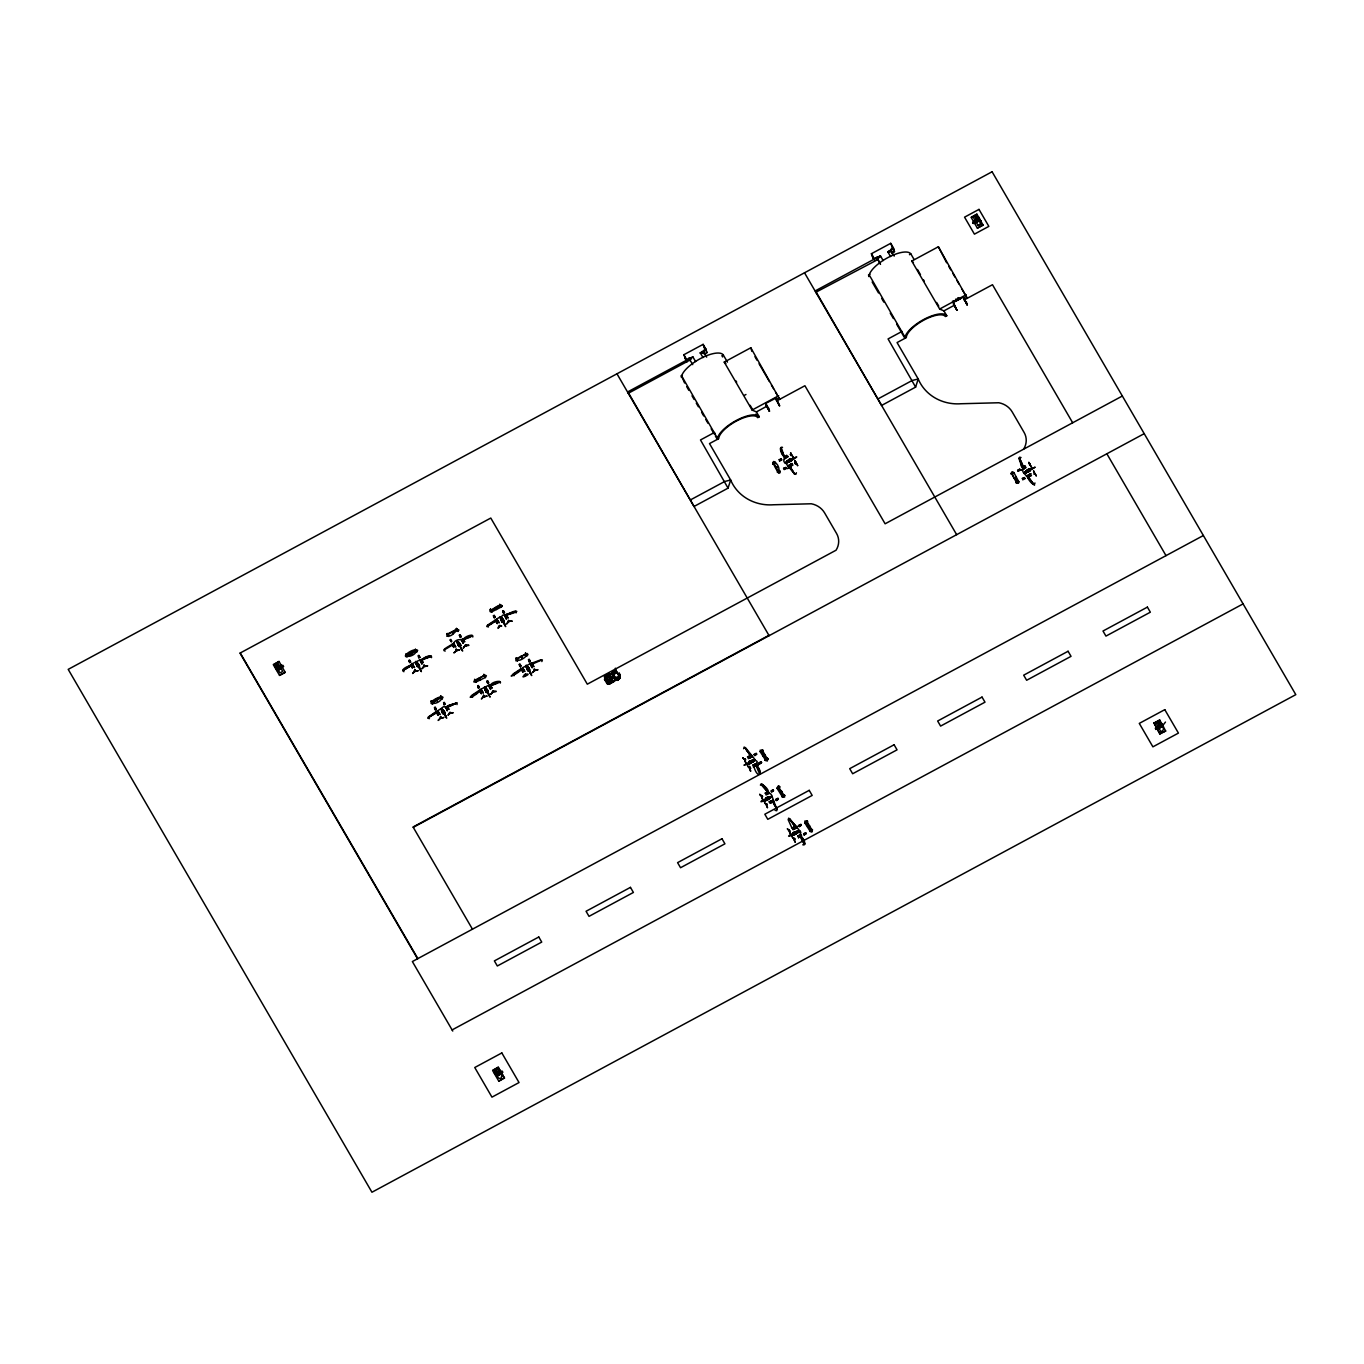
<?xml version="1.0" encoding="UTF-8"?>
<svg xmlns="http://www.w3.org/2000/svg" width="1364" height="1364" viewBox="0 0 1364 1364"><rect width="100%" height="100%" fill="white"/><g stroke="black" fill="none" stroke-linecap="round" stroke-linejoin="round"><path stroke-width="1.5" d="M766.363 804.59C767.608 805.425 766.022 802.748 766.21 804.095M790.745 453.189C791.086 453.53 790.37 452.268 790.711 452.831M1029.309 463.402L1029.82 464.254L1029.019 462.464M762.527 796.286L761.231 795.195M789.057 830.182L790.285 831M795.843 462.976L795.348 462.072L795.877 463.027M749.399 767.557L750.609 768.375L749.45 766.244L749.995 768.648M795.11 839.133C792.416 836.609 795.246 840.497 794.598 838.297M685.632 359.602L684.762 356.601L686.893 361.767L683.841 354.742L703.125 344.359L705.87 349.082L703.5 351.042L706.654 357.129M704.54 354.623L703.5 350.36M891.067 249.339L892.09 253.602L891.067 249.339L893.437 248.06L890.692 243.338L871.408 253.721L873.182 258.58L872.312 255.58M786.755 455.388C784.556 462.413 776.781 445.568 782.51 447.341M756.099 765.221C764.028 771.53 758.248 781.265 753.9 766.704M774.36 804.931L773.064 801.964L776.969 809.398L772.894 801.776L769.944 803.294L773.882 801.418L776.969 809.398L776.73 810.745L775.008 810.301M798.452 837.735C799.764 830.488 808.818 846.601 802.748 844.793M760.601 752.007C766.602 747.182 758.196 754.36 762.578 750.712L767.642 759.424L767.301 761.061L765.426 760.294L767.489 759.151L765.392 759.918L760.277 751.837M765.426 760.294L767.489 759.151L765.289 760.004L766.67 759.407L761.828 751.07L760.515 751.888L762.578 750.694L760.174 750.183L760.345 751.53L761.828 751.172M809.994 831.477C816.064 826.755 807.744 833.881 812.04 830.182L811.222 830.557L806.363 822.219L807.13 821.742L812.194 830.471L811.853 832.108L809.977 831.324L812.04 830.182L809.943 830.966L804.828 822.884M810.472 830.847L809.841 831.034M1031.713 467.477L1030.127 464.817L1031.474 467.323M612.214 679.715L611.72 678.846M449.37 712.946C445.721 718.913 450.768 711.582 449.881 712.213C449.881 714.514 449.455 712.997 450.546 712.724M464.8 645.564C466.454 643.501 464.63 647.457 466.317 645.189M493.751 691.633C491.893 689.297 493.99 693.014 493.103 691.241C502.191 690.73 488.414 693.372 493.785 691.275M508.448 621.285L506.47 624.064L509.079 621.541L508.465 620.228L508.312 621.967L509.624 621.063M535.012 669.519L534.211 668.889L534.603 670.73L532.267 672.674L535.336 670.082M768.017 799.747L763.823 801.486L769.296 798.775M423.556 666.178L425.091 665.768M684.592 383.011L681.523 375.714L717.89 439.072M869.925 274.249L868.527 274.999L868.97 276.5L869.09 274.693L905.457 338.05M762.22 749.774C761.845 755.093 763.567 746.074 761.896 751.717L761.965 750.694M765.511 760.481L767.779 758.418L765.357 760.43M778.827 787.318L778.895 786.312L778.708 788.239M804.896 822.577L807.13 821.725L804.896 822.577L804.982 820.906L807.13 821.725L805.289 822.969L807.403 820.975L805.152 823.055M766.875 803.805L766.653 804.845M782.271 796.985C787.795 792.194 780.413 799.389 784.3 795.689L777.957 786.193L777.156 788.085L779.407 787.233L778.06 788.426M812.501 829.858C811.103 827.624 811.017 833.234 812.484 830.028M415.491 671.293C414.059 669.588 415.918 672.588 414.281 670.9M440.93 717.242L438.134 720.448L441.254 717.822L440.35 716.509L441.356 717.652L439.907 718.163M456.684 649.707L456.105 648.974L456.991 650.389L453.888 652.896L457.059 649.912L455.678 650.611M484.169 695.776L483.402 697.021L487.187 696.015L483.538 696.919L481.373 698.982L483.828 695.964M499.991 625.582C496.428 627.44 506.283 625.121 498.985 626.485M524.731 675.146C517.74 680.227 534.313 672.384 525.481 674.396C525.293 672.827 525.856 676.817 525.43 674.413M407.154 656.851C400.641 656.783 414.196 647.286 417.674 650.321C416.156 653.714 413.821 645.24 416.497 652.077M432.661 704.012C426.864 703.432 437.23 697.14 441.254 696.714C445.346 696.544 440.913 700.567 440.623 695.998M457.946 631.157C458.031 626.332 450.444 640.756 447.426 634.072L448.296 636.084L446.812 636.272L447.392 634.072L457.025 629.179L458.935 630.083L457.946 631.157L456.531 628.975L457.963 631.464M485.362 677.482L476.07 681.983L474.894 680.159L475.763 682.153L473.785 681.881L474.57 680.329L485.038 675.095L486.402 675.777L485.413 677.243L484.186 675.419L485.448 677.55M490.699 610.083L490.392 609.128L491.262 611.208C491.193 606.486 487.852 612.572 491.841 612.044M526.623 655.709L526.299 655.027C528.431 654.942 518.081 663.927 516.479 658.607L517.365 660.602L515.882 660.807L516.155 658.778L527.254 653.527L528.004 654.618L526.998 655.692L525.771 653.868L526.538 655.402M750.2 767.847L750.626 768.205M794.973 460.879L795.962 462.464L794.905 460.538M1033.537 471.092L1034.117 471.825M778.145 472.626L777.94 470.938L778.759 472.37M456.394 628.514L457.213 630.611L456.514 628.463L457.23 630.594L456.94 629.622M525.447 653.049L526.351 655.095M427.614 665.939L425.022 666.467L427.478 665.717M452.933 712.98L450.188 712.519M468.704 645.428L466.13 645.871M511.994 621.319L509.266 620.859M537.757 669.963L535.353 670.372L537.791 669.639M415.44 670.321L415.185 671.207L414.775 669.639L414.98 671.548L414.605 670.747L412.644 673.509L415.798 670.525L414.349 671.241M419.942 669.264L421.391 671.651L416.77 663.126M461.441 649.247L462.652 651.037L460.009 645.956M483.436 695.384L483.964 696.424L483.657 695.094M487.357 692.349L490.119 697.123L487.511 692.094M500.315 626.161C500.077 622.615 495.729 632.197 499.48 626.587M504.987 625.445C507.152 629.452 504.083 622.734 500.349 616.767L496.718 619.017L499.122 622.956L498.61 621.933M529.522 671.821L531.704 675.572L529.079 670.491M745.119 747.949L750.507 755.673L747.438 756.986L750.609 755.571L745.119 747.949L750.541 755.605L751.53 755.196L745.579 747.779L744.164 747.08L743.636 748.7M745.784 759.799C743.227 756.884 745.597 761.453 745.17 758.998M749.433 757.156L751.973 755.537M754.122 754.667L754.923 754.48M754.48 754.906L754.786 755.69L756.713 753.951M754.019 765.051L756.901 763.908L753.985 764.948M759.015 763.073L761.163 761.999M759.373 763.311L759.68 764.113L761.606 762.374M768.256 791.785C749.706 775.195 776.917 792.143 764.914 793.183C771.052 795.314 761.197 779.287 760.447 785.238M762.459 796.099L761.334 795.689M766.96 758.179L766.824 760.208L767.915 758.981M768.171 792.672L765.869 793.49L768.784 792.075M771.308 791.444L771.615 792.245L773.524 790.489M771.24 802.117L773.712 800.463L771.206 802.049M775.843 799.628L777.974 798.554M776.184 799.867L776.508 800.651L778.418 798.912M778.725 788.273L778.844 786.244L779.816 787.062M784.76 795.365C783.465 793.337 783.294 798.4 784.743 795.536M791.99 828.016L795.024 826.72L789.671 818.997L796.082 826.226L791.938 828.016L788.187 819.73L788.716 818.11L795.928 826.311M788.904 829.704L789.245 830.488M798.673 825.697L800.821 824.623M799.031 825.936L799.338 826.737L801.265 824.981M803.567 834.12L805.715 833.046M803.925 834.359L804.231 835.16L806.158 833.404M807.573 821.367C806.329 819.389 806.192 824.299 807.556 821.554M811.512 829.21L811.375 831.239L811.444 830.216M784.147 456.974L783.158 453.359L782.39 453.837M790.83 454.195L790.745 455.508L791.171 454.451M788.852 467.119L789.824 466.471L794.462 473.82L789.858 466.727L788.852 467.119L794.462 473.82L795.843 474.348L796.406 472.745M1020.937 464.05L1021.704 463.572L1020.937 464.067C1013.895 445.482 1029.547 478.252 1020.937 464.067C1020.886 471.33 1029.649 462.055 1022.062 467.545M1027.399 477.332C1037.1 487.255 1036.469 488.448 1028.405 476.94C1025.916 477.349 1034.662 488.193 1034.952 482.958M766.892 759.185L766.79 760.123L767.011 758.248L767.932 758.81M783.72 795.724L783.601 796.661L783.788 794.735M775.417 462.498C779.969 466.59 779.049 470.819 778.878 473.223C781.47 473.12 779.833 469.54 777.838 472.217L772.859 462.856L773.678 461.492L775.212 462.328L773.183 463.658L775.212 462.328M1018.755 482.822C1017.408 478.9 1016.265 486.13 1018.772 482.089M489.318 695.793L488.772 694.822M806.636 820.838L806.414 822.68L806.567 821.81M280.95 666.297L281.717 667.047L280.592 667.661L280.063 666.519L281.632 665.138L282.229 666.416L281.069 666.621M500.213 1072.07L500.707 1072.957L500.128 1072.07L500.98 1072.82L501.338 1071.695M794.564 839.627L793.984 838.741M411.348 664.575L412.917 666.502L411.57 664.183M421.101 659.971L421.647 661.438M436.838 711.497L438.407 713.423L437.026 711.036M454.127 646.007L452.78 643.62L454.11 646.093M446.659 706.876L447.119 708.376M462.43 639.324L463.3 641.404M480.742 689.911L481.645 692.077L480.657 690.218M495.933 619.648L497.366 621.848L496.138 619.614M489.761 685.546L490.869 687.439M465.959 644.984L468.722 645.104M790.847 464.715L788.29 466.352L791.12 465.056M798.503 836.405L801.197 835.467M681.403 377.521L682.034 374.861A24.041 8.661 -30.2 0 1 702.733 357.402A24.041 8.661 -30.2 0 1 723.295 354.964L727.455 362.125M868.97 276.5L869.584 273.84A24.041 8.661 -30.2 0 1 890.283 256.381A24.041 8.661 -30.2 0 1 910.862 253.943L913.982 259.313M1034.185 472.797L1033.929 474.212M1022.523 468.074L1024.756 466.437M456.446 628.497L457.315 630.56M441.169 697.157L441.459 698.129L440.674 695.981L441.987 699.016L440.76 696.51M742.886 758.009L744.147 759.288L742.869 757.634M759.714 794.547L760.976 795.843L759.799 794.223M787.437 829.039L788.716 830.25L787.42 828.664M687.2 361.545L686.45 360.267L627.866 391.809L694.037 506.47L728.052 488.142L730.661 480.009L709.502 443.59L718.726 438.628A22.472 8.099 -30.2 0 1 736.253 421.135A22.472 8.099 -30.2 0 1 757.838 417.555L759.237 416.804L756.372 411.894L752.093 410.053L724.233 362.091L750.814 347.769L779.714 399.311L775.587 392.201M873.574 257.745L874.017 259.245L815.433 290.788L881.587 405.449L915.619 387.12L918.211 378.987L897.069 342.569L906.293 337.607A22.472 8.099 -30.2 0 1 923.82 320.114A22.472 8.099 -30.2 0 1 945.388 316.533L946.786 315.783L943.922 310.873L939.66 309.031L911.783 261.07L938.381 246.748L967.281 298.29L962.114 289.407M612.317 672.623L613.271 676.697L611.993 672.759L615.113 671.122L616.528 672.81L612.794 674.822L611.976 673.253L613.953 675.453L611.566 678.164L614.005 677.277L615.658 680.346M613.271 676.697L611.993 672.759M613.664 677.397L614.363 676.152L615.897 678.778L615.198 680.039M612.76 674.6L616.528 672.81M615.283 678.931C619.75 672.077 623.604 686.177 615.914 670.065L608.787 675.231L609.265 673.56L613.681 681.812L617.721 678.658L619.836 678.488M423.863 665.069L424.511 666.263L424.238 665.052M281.632 665.138L281.206 665.939M499.718 1072.974C500.469 1073.792 500.707 1070.126 500.469 1071.712M522.224 668.582L523.213 670.611M1018.482 481.56C1015.6 481.935 1015.293 483.402 1018.738 481.458M408.927 660.705L409.848 662.751L408.808 660.364M409.575 659.971L410.7 662.29M450.171 640.091L450.887 641.012M450.836 639.358L451.842 641.353M459.446 635.368L460.384 637.414L459.344 635.027M460.043 634.789L461.22 636.937M435.065 706.893L436.19 709.212M443.675 702.903L444.17 703.483M444.272 702.324L445.346 704.165M493.478 615.965L494.416 618.011L493.376 615.624M494.143 615.232L495.251 617.551M502.753 611.243L503.674 613.288L502.634 610.902M503.35 610.663L504.527 612.828M477.656 686.16L478.133 686.757M478.321 685.444L478.815 686.842M486.931 681.437L487.852 683.5L486.812 681.113M487.579 680.704L488.585 682.716M519.241 664.626L520.178 666.672L519.258 664.336M519.906 663.893L521.014 666.212M529.181 659.17L530.289 661.472M606.196 680.448C609.896 685.563 603.365 678.283 606.298 676.408M610.134 682.648L608.668 684.319M613.493 673.339L615.028 671.889M613.527 674.276L613.459 672.691M607.457 682.443C608.787 685.683 612.999 680.619 610.066 683.807M615.812 673.083L614.26 673.032M616.613 679.119L617.773 680.244M617.022 680.278L618.011 678.965M617.039 679.937L619.273 678.573L618.097 680.005M505.14 614.653L506.573 617.159L505.243 614.755M489.301 684.847L490.75 687.354M531.005 663.398L532.335 665.82L531.005 663.245M795.246 461.424L795.553 461.612M420.436 670.082L418.015 665.768M503.555 622.802L504.356 623.894M609.265 673.714L612.01 680.176M610.356 677.328L610.816 676.374L610.458 677.516M611.669 678.982C611.686 684.455 616.835 677.669 619.921 677.073L615.693 679.425M609.06 675.811L612.01 673.475M784.419 457.878L786.261 456.173M1029.667 475.269L1027.126 476.138M607.338 681.812L604.252 676.732L607.116 675.18L608.139 676.612L608.634 674.856L611.959 680.585L610.526 680.448L610.884 681.625L613.51 681.506M461.68 649.571L461.203 648.735M445.909 717.106C447.886 720.175 445.977 716.714 444.238 713.508M530.715 674.174L530.272 673.27M453.001 646.144C455.849 651.02 450.427 640.603 453.001 646.127M480.145 691.088L481.475 693.833L479.548 690.15L471.688 695.435L470.938 696.697L472.66 697.174M521.628 669.724L523.026 672.333L521.15 668.616L513.273 673.884L512.54 675.146L514.245 675.623M463.18 643.314C463.811 636.17 450.597 640.875 454.689 645.172M502.242 605.957L501.236 607.031L499.736 604.32L500.912 607.185L491.893 611.771L490.733 609.947C492.233 610.202 502.566 601.354 501.799 606.571M450.359 713.406L452.967 712.639M508.942 621.029L512.029 620.978M1013.759 472.541L1011.713 473.854L1013.759 472.541L1012.224 471.705L1011.406 473.069L1016.402 482.396L1018.431 481.134L1013.964 472.711M1026.103 470.938L1023.938 473.308L1026.717 476.053M785.613 462.771L787.829 466.028L791.018 464.118M782.322 796.508L784.3 795.689L782.254 796.832L784.641 797.053L784.3 795.689L782.203 796.474L777.105 788.392M775.298 462.873C771.359 465.312 774.275 461.475 772.842 463.948M604.917 677.26C603.024 682.529 617.398 670.099 605.105 678.164M605.377 677.175L604.917 678.795L606.23 678.59M613.357 673.833L613.306 672.844M607.73 683.091L608.617 682.409M616.852 679.818L617.721 678.931M745.716 762.732L744.659 760.021L745.784 762.647M1163.168 724.983L1165.47 722.067M431.518 657.636C432.627 652.64 417.537 659.545 423.266 662.495M472.779 637.022C474.314 631.907 458.048 639.136 464.715 641.813M516.086 612.896C518.132 608.156 507.579 614.516 506.078 614.687C526.18 607.338 513.034 614.499 506.01 614.533M457.008 704.557L457.162 702.75L450.512 704.898C445.704 706.092 447.222 707.183 448.944 709.365M500.247 683.108C502.651 678.88 485.396 683.193 491.995 687.95M541.849 661.557L542.395 659.92L540.877 659.801L531.772 663.194L533.938 666.774L531.841 663.279M785.92 462.345L787.557 460.725M1024.466 472.558L1029.837 468.892L1028.405 469.318M275.085 666.962L277.301 664.984L279.569 668.889L278.051 670.747L275.085 666.962L277.301 664.984M275.664 667.934L277.182 666.092M276.227 668.923L277.745 667.064M276.909 668.786L278.444 666.928M276.79 669.894L278.324 668.036M277.369 670.866L279.569 668.889M494.348 1072.735L496.564 1070.74L498.832 1074.661L497.297 1076.503L494.348 1072.735L496.564 1070.74M494.91 1073.707L496.445 1071.848M495.49 1074.679L497.007 1072.837M496.564 1075.463L497.587 1073.809M496.615 1076.639L498.832 1074.661M786.005 462.43L791.103 458.833M1022.591 469.114C1032.036 465.755 1018.789 466.948 1023.938 473.308L1024.807 472.353M777.957 788.102L778.656 787.625L782.748 796.337M805.681 822.594L806.38 822.117L811.222 830.454M608.429 683.705L612.589 682.409L610.646 680.807L612.589 682.409L610.646 680.807L606.639 682.972L610.663 680.841L612.18 681.71M1011.798 472.558L1012.634 474.058C1008.61 471.467 1014.424 475.422 1011.287 474.109M1156.672 727.626L1158.599 727.558L1157.166 727.626C1154.473 727.302 1159.434 724.983 1158.292 727.728L1158.002 727.2M692.724 364.631L689.945 359.857L692.827 356.788L695.589 361.562M880.496 264.36L877.512 258.836L880.377 255.767L883.156 260.541M880.274 263.61L877.512 258.836L880.547 256.33M781.146 458.747L779.475 460.862M785.817 467.272L784.147 469.387M1019.709 468.96L1017.732 470.529M1024.364 477.485L1022.642 479.497M784.027 458.901C795.758 453.121 778.793 458.867 785.391 463.095L788.239 462.379M753.218 761.76L755.281 760.021L752.621 756.491L748.171 758.554L749.433 758.299M769.415 793.047C760.959 798.741 770.2 788.614 772.092 796.559L769.842 798.162M794.001 829.346L792.723 829.585L797.105 827.556L799.833 831.051L797.769 832.807M754.667 760.618L749.671 763.465L750.507 762.936M799.219 831.665L794.223 834.495L797.872 832.142L796.781 831.307M797.616 465.687L796.32 463.095L797.735 465.55M1036.163 475.9L1034.867 473.308L1036.282 475.763M772.672 463.777L773.235 462.345M1011.849 472.643L1011.218 473.99M787.505 461.049L785.732 462.993M609.555 683.705L608.156 684.336L610.237 683.313M610.322 683.62L610.68 682.801L609.248 683.262M1024.449 472.762L1026.052 471.262M975.908 217.507L978.517 216.893L975.908 217.507L978.193 221.411L980.801 220.798L978.193 221.411M792.961 465.005L789.858 466.727L794.462 473.82M1158.65 723.329L1161.293 722.767L1162.895 727.251L1160.832 727.285L1158.65 723.329L1161.293 722.767M1160.832 727.285L1163.475 726.722M416.566 664.814C416.156 668.428 420.811 665.768 418.595 666.416L417.401 666.399L416.242 663.398L418.117 663.739A10.077 8.065 10.7 0 1 419.089 665.172L419.686 666.314L418.492 664.217L418.987 666.195M459.02 642.649L457.503 642.785L459.088 646.638L458.457 645.598A10.077 8.525 -54.3 0 1 457.775 643.944C454.382 637.482 463.078 645.411 459.856 645.803L458.645 645.786L457.076 641.216M500.366 617.091L502.668 619A10.077 8.065 10.7 0 1 503.64 620.449L503.998 621.49L502.481 622.223L500.81 618.659C502.89 616.34 505.43 624.831 503.128 619.563M438.935 712.724L440.043 714.6L437.691 710.746L441.288 708.479L445.158 713.236L444.084 713.355C439.413 714.429 441.953 702.801 446.147 707.882M528.891 668.224L529.999 670.236L528.345 670.866L526.368 665.615M619.614 676.561L619.017 673.287L619.631 674.123M1024.824 472.336L1026.666 470.546A10.077 7.792 -34.9 0 1 1028.303 469.455L1029.598 468.79L1023.921 473.291L1026.785 472.592M774.735 462.993L773.183 463.658L775.349 462.618L773.985 463.334L778.622 471.791L779.782 470.955L777.855 472.183L780.072 471.194M1013.281 473.206L1011.713 473.854L1012.497 473.444C1011.73 479.071 1021.755 480.895 1016.402 482.396M1025.916 471.586L1035.157 467.153L1028.115 471.62L1026.274 472.234L1025.745 471.262M754.701 760.447L753.013 761.624M799.253 831.494L797.565 832.654M424.272 666.808L421.902 668.803L423.829 666.041M463.334 648.036L465.141 645.411L463.436 647.951M492.864 692.349L490.648 694.259L493.478 691.241M434.417 707.626L435.082 709.774L434.894 708.223M1017.97 470.972L1020.357 470.171M787.147 461.339C791.052 456.002 793.064 461.441 787.727 462.021L787.198 461.049M1025.694 471.552C1027.74 468.159 1032.241 468.875 1028.268 471.552M787.863 466.011L792.245 463.487L791.035 464.101M1026.41 476.224L1030.775 473.666M753.116 766.756L757.139 764.846M613.05 672.537L615.3 671.719M613.732 673.424L614.84 672.179M608.173 682.58L609.265 681.915M617.363 679.153L617.244 680.278M617.858 678.948L618.813 678.539M779.577 461.015L781.811 459.958M784.232 469.557L786.482 468.483M1018.124 471.228L1020.119 469.728M1022.795 479.77L1025.029 478.696M773.132 800.191L768.921 801.964L773.422 800.037L772.092 796.559L769.262 798.469A10.077 9.616 52.5 0 1 767.608 799.355C765.409 797.497 754.735 804.982 766.005 799.986M797.821 835.927C797.343 838.689 805.357 828.221 796.985 832.961A10.077 9.616 52.5 0 1 795.331 833.847L793.678 833.711L794.598 832.108L793.473 832.875M788.17 460.538L789.654 459.498M755.042 760.208C762.595 762.97 747.711 766.824 754.343 764.488M769.057 796.815L771.734 796.525M1029.513 471.006L1030.383 470.665L1027.569 472.285M772.45 790.591L773.098 790.131M790.677 453.547L791.205 454.502M1029.735 464.664L1029.513 464.272M419.959 657.55L418.85 655.249M479.429 687.746L478.969 687.2M748.972 761.743L750.012 761.01L749.126 762.681L750.507 762.851L753.32 761.095L752.229 760.277M767.25 798.281C766.79 801.077 764.317 797.957 766.841 797.565L767.233 798.247M418.68 656.561L418.867 658.113L418.083 655.641M451.331 641.984L450.205 639.801M444.596 704.148L444.17 705.035L443.573 702.562M478.576 687.405L478.338 688.308L477.673 685.887M528.993 660.483L529.198 662.034L528.397 659.562M1030.894 475.78L1031.474 475.149L1028.405 476.667M749.007 762.237L743.977 765.238L749.927 763.09M765.698 798.861L772.109 796.525L771.001 797.241M793.524 832.62L794.445 834.188C780.242 840.292 796.013 830.744 799.85 831.017L798.741 831.733M1158.104 726.245L1156.382 727.336M1033.008 484.032L1028.337 476.974L1030.86 475.814M412.303 667.883C414.503 662.256 398.51 669.536 403.932 671.702M452.081 644.081C450.99 645.632 440.043 650.048 445.176 651.088M496.308 622.018L497.263 623.672L495.388 619.955L487.511 625.224L486.778 626.485L488.483 626.963M437.23 713.696L438.202 715.35L436.31 711.616L428.432 716.901L427.699 718.146L429.421 718.64M778.145 787.881L777.344 788.426L779.39 787.25L777.156 788.085M805.885 822.373L805.067 822.918L806.38 822.219M756.304 753.252L754.156 754.343M761.197 761.658L759.049 762.766M773.132 789.79L770.984 790.881M778.009 798.213L775.86 799.304M800.856 824.282L798.707 825.391M805.749 832.705L803.601 833.796M524.288 674.617L525.805 674.413M769.978 798.349L767.864 799.475M783.141 453.479C778.656 437.247 781.606 461.833 786.738 455.406M797.139 827.556L794.019 829.329M780.566 448.398L784.59 456.735M749.944 763.311L746.995 764.931L751.206 763.192M794.496 834.342L791.546 835.979L795.758 834.239M801.691 835.876L798.486 837.718M754.19 760.703L755.281 760.004C750.149 760.004 758.316 759.663 752.434 761.93A10.077 9.616 52.5 0 1 750.78 762.8L750.66 762.783M749.484 761.265L748.734 761.709L752.775 760.14L751.598 760.481A10.077 7.383 -4 0 0 749.808 761.129L750.763 760.669M771.359 796.491L765.511 798.452L767.523 797.548M797.19 831.46L799.833 831.051L793.234 832.944L796.15 831.767L794.598 832.279M605.275 676.783L606.4 676.237M616.852 678.283L618.301 677.669M754.445 755.213L756.679 754.292M759.339 763.635L761.572 762.715M776.15 800.174L778.384 799.253M798.997 826.26L801.231 825.322M803.89 834.683L806.124 833.745M790.677 460.947A10.077 10.042 -78.7 0 1 788.921 461.799L785.391 463.095L788.119 460.333A10.077 7.792 -34.9 0 1 789.756 459.242L791.052 458.577L787.454 461.526M482.771 692.111L480.895 689.229L488.585 685.308L490.648 689.4L488.619 685.359M522.702 668.019L524.867 671.582L522.531 667.729L530.187 663.757L532.233 667.831L530.204 663.808M493.188 691.497L492.285 691.65M619.904 674.992C619.188 675.282 621.234 676.101 618.966 675.197M444.459 649.793L452.66 644.967M471.927 695.879L479.958 691.088C458.372 703.091 479.446 694.856 479.548 690.15M513.512 674.327L521.542 669.536C497.979 682.87 522.156 672.316 521.184 668.667M456.36 649.878C454.672 650.475 457.503 650.662 456.411 649.861M788.835 459.719L789.995 459.037M483.913 696.237L483.027 696.373M525.498 674.686L525.191 675.504M1027.382 469.932L1028.558 469.25M752.28 756.696L749.467 758.299M410.871 664.797L403.198 670.406L411.399 665.581M495.388 619.955C493.018 624.934 478.457 629.929 495.95 620.842M789.892 466.437L792.501 465.056M436.361 711.718L428.688 717.345L436.889 712.519M1026.734 476.053L1030.741 473.666M791.273 460.231L793.848 458.747M786.363 456.377L784.419 457.469M281.922 666.502L280.524 667.337L282.092 665.922M501.185 1072.257L499.77 1073.059L501.492 1072.189L500.741 1071.524M789.006 462.072L791.836 460.452L789.603 461.39M952.481 301.086L956.948 310.276L953.231 302.382L963.615 297.011L967.042 304.854L963.427 297.113M619.307 675.163L619.239 673.509M752.468 762.22L751.053 762.953M797.019 833.268L795.604 834.001M788.29 462.089L786.193 462.839L790.506 461.288M1026.853 472.302L1023.921 473.308L1027.467 472.012A10.077 10.042 -78.7 0 0 1029.24 471.16M795.451 463.658L795.451 462.584L796.03 463.692M1029.752 465.022L1029.513 464.578M795.093 463.453L795.451 462.584M795.331 463.896L794.803 462.942M789.807 459.139L791.001 458.798M790.728 460.844C805.63 451.876 787.642 461.117 791.461 459.463M1023.068 467.869L1024.995 466.727M776.304 467.562L777.616 466.778L775.519 467.92L776.321 467.545M465.124 646.144L466.283 645.547M449.353 713.696L450.512 713.099M618.284 673.935L619.307 673.952M618.523 674.72L619.409 674.106M619.546 676.237L619.529 674.31M878.382 256.824L874.324 259.024L880.377 255.767M692.827 356.788L686.757 360.045L688.956 358.203L690.167 360.625L688.956 358.203L691.122 358.357M703.006 357.573L700.244 352.799L706.041 349.661M890.573 256.551L887.794 251.777L893.591 248.64M689.945 359.857L691.173 358.544M700.397 353.361L703.875 352.355L700.244 352.799M689.553 360.267L628.616 393.105L629.043 394.605M877.734 259.603L816.166 292.084L816.61 293.584M704.54 353.941L706.91 352.662L705.87 349.082M892.107 252.92L894.477 251.641L893.437 248.06M971.202 217.234L976.88 214.182L983.069 225.077L977.391 228.129L971.339 217.694L976.88 214.182M680.96 376.021L682.358 375.271M723.295 354.964L721.897 355.714L722.647 356.993M909.464 254.693L910.862 253.943M975.789 219.178L977.63 218.666L976.232 220.354L975.789 219.178L977.766 218.104L978.977 220.201L977.238 222.076L978.5 220.167L976.88 221.053L977.238 222.076M976.113 222.127C973.299 225.367 970.827 221.803 975.499 220.763L975.925 221.752L974.8 222.349L973.76 220.951L974.339 222.162L975.857 221.377L974.032 221.838M973.76 220.951L975.413 220.593L973.981 221.36M975.516 221.07L972.668 222.605L973.248 223.525M978.09 225.503L980.886 223.867L978.09 225.503L973.504 217.575L976.334 216.041L980.921 223.986M744.352 395.355L745.955 394.486M273.346 664.507L279.023 661.455L285.212 672.333L279.535 675.402L273.482 664.967L279.023 661.455M275.358 665.138L278.154 663.484L282.74 671.429L279.91 672.963L275.323 665.018M953.777 300.898L954.578 300.626M752.093 410.053L778.673 395.731M939.66 309.031L966.241 294.709M278.341 669.417L277.233 667.115L278.75 666.007L279.108 667.03L277.472 667.917L278.341 669.417L280.183 668.906L278.205 669.98L276.756 667.081M280.063 666.519L281.564 665.666M902.03 331.418L888.066 338.937L915.619 387.12M280.08 666.553L281.768 665.632M777.582 398.782L776.082 399.584L779.492 405.875L775.86 398.135M965.132 297.761L963.649 298.563L967.229 304.752M281.581 666.587L280.285 667.149L282.962 665.359L283.61 666.519L280.762 668.036M278.103 668.616L279.961 668.104L277.966 669.161M756.372 411.894L766.534 406.404M776.832 400.863L804.913 385.739L885.117 523.793L1122.367 396.003M943.922 310.873L954.101 305.383M964.382 299.841L992.481 284.718L1072.667 422.772M765.801 405.125L769.569 411.212L765.664 403.403L776.048 398.032L779.679 405.773M776.747 401.135L775.946 397.862M964.297 300.114L963.513 296.841M766.824 406.472L769.381 411.297L768.699 408.194M966.36 301.734L967.042 304.854M956.948 310.276L953.351 304.104M690.61 499.821L724.642 481.509L730.661 480.009A44.262 41.125 -16.2 0 0 773.439 504.765L811.307 503.776A20.716 19.249 -16.2 0 1 824.657 512.983L836.575 533.495A18.005 16.726 -16.2 0 1 836.047 550.221L587.304 684.182L490.784 518.047L239.996 653.117L417.555 958.756M878.177 398.8L912.192 380.488L918.211 378.987A44.262 41.125 -16.2 0 0 961.006 403.744L998.857 402.755A20.716 19.249 -16.2 0 1 1012.224 411.962L1024.125 432.473A18.005 16.726 -16.2 0 1 1023.597 449.199M791.256 455.03L790.779 455.133M607.065 675.248L608.856 676.101L608.191 677.345M615.744 671.463L615.369 668.189M611.959 673.748L609.93 675.351L611.635 673.884M606.128 679.681L605.002 680.142M605.258 680.363L606.298 679.937M613.595 676.578L611.566 678.164M606.673 680.619L605.838 678.88M606.025 679.494L607.031 681.659M607.031 681.881L610.373 680.159M613.374 681.062L615.539 679.903L614.005 677.277L611.993 678.778M768.904 635.351L413.07 826.993L472.456 929.191M413.275 827.334L1144.226 433.65M1203.355 535.523L412.371 961.552L452.763 1031.065M452.098 1029.922L1243.081 603.894M492.609 1070.28L498.269 1067.228L504.475 1078.106L498.798 1081.158L492.745 1070.74L498.269 1067.228M495.115 1071.797C498.508 1084.073 506.521 1077.134 497.417 1069.257L494.586 1070.791M496.735 1073.673L498.354 1072.803L497.996 1071.78L496.019 1072.854L497.468 1075.736L499.446 1074.679L499.002 1073.502L497.604 1075.173L499.446 1074.679M498.133 1072.002L496.496 1072.871L497.366 1074.372M500.827 1071.439L499.326 1072.292L501.031 1071.405M499.429 1072.769L502.225 1071.115L502.856 1072.274L500.025 1073.809M497.229 1074.934L499.002 1073.502M504.339 1077.645L498.798 1081.158M535.012 670.27L533.87 670.099M619.017 675.316L619.989 675.402M456.207 650.696L457.025 650.27M440.436 718.248L441.254 717.822M484.493 696.356L483.402 697.004M526.078 674.805L525.259 675.231M769.876 797.156L765.477 798.247L767.574 797.207M767.523 799.304L770.149 797.65L768.426 797.019A10.077 7.383 -4 0 0 766.636 797.667L766.5 797.667M795.263 833.796L796.337 833.234M755.878 766.005L758.64 764.573L755.673 766.398M794.871 827.488L797.718 826.311M1030.076 469.284C1029.002 471.006 1031.849 469.438 1028.831 470.12L1028.456 469.438M1029.07 471.501L1024.841 473.155M1018.618 481.407L1016.402 482.43M1153.978 722.954L1159.724 720.022L1165.674 731.019L1159.929 733.968L1153.978 722.954L1159.929 733.968M1154.114 723.414L1159.724 720.022M1156.28 723.346C1160.065 718.044 1167.379 731.343 1160.679 731.377L1156.28 723.346L1159.178 721.982M1158.496 725L1160.355 724.523L1158.94 726.177L1158.496 725L1160.508 723.96L1161.736 726.125L1159.894 727.916L1161.19 726.04M1160.747 724.778L1158.94 726.177M1158.172 726.773L1155.308 728.24L1155.922 729.416L1158.752 727.83L1155.922 729.416M1156.825 728.12L1158.53 727.2L1156.553 727.148M1159.894 727.916L1159.553 726.893L1161.702 726.245M1159.809 733.508L1165.674 731.019M499.736 604.542L500.52 606.486M406.421 654.959L406.694 655.931L405.995 654.055L407.035 656.698L406.148 654.686C406.949 659.375 419.345 653.117 415.27 649.588M415.679 650.236L416.293 651.804L415.423 649.264L416.685 651.77M490.733 609.947L491.893 611.771L491.176 610.68L500.366 606.008L500.912 607.185L499.821 604.849M447.869 635.368L447.136 633.561M406.591 655.317C405.5 659.75 428.211 641.762 406.608 655.436L406.165 654.686M448.296 636.084L447.716 634.84L456.701 629.35L457.059 630.134M502.225 620.569L503.572 621.353M417.674 665.308L419.004 666.075M431.842 701.931L432.098 702.92L431.331 700.977L432.524 703.619L431.331 700.738L432.78 703.705M525.634 653.237L526.282 655.146L525.549 653.083M484.288 675.794L483.913 674.754L484.766 676.646M432.064 702.238C431.808 705.035 437.418 696.953 441.254 697.567C443.385 700.261 432.644 706.416 431.655 701.625L432.524 703.619M441.22 697.652L432.218 702.852L431.484 700.977M517.365 660.602L516.768 659.375L525.754 653.885L526.998 655.692M475.951 682.392L475.183 680.926L484.169 675.436L485.413 677.243M517.485 661.011L516.155 657.738L517.604 660.688M475.354 681.454L474.57 679.272L476.019 682.239M487.732 691.667C487.391 688.479 488.465 692.554 487.852 690.696A10.077 8.065 10.7 0 0 486.846 689.212L484.987 688.871L485.26 690.014A10.077 8.525 -54.3 0 0 485.976 691.582L486.573 692.707L485.294 690.286M487.101 690.423L486.402 690.781C488.056 696.373 481.85 683.858 486.147 688.291M974.22 221.735L975.857 221.377M795.468 831.648L793.2 832.739L794.445 834.188M750.507 762.851L751.683 762.254M760.157 772.842L756.236 765.409C763.073 785.391 759.305 760.686 753.934 766.687M767.335 799.475L768.512 798.81M804.709 843.89L802.85 839.013C794.683 828.374 811.648 857.666 800.617 836.268M790.574 467.051L787.488 468.585L790.268 466.931M1024.398 468.636L1021.329 470.171L1024.108 468.517M793.456 833.319L797.599 831.665M609.384 682.972L610.407 682.921M617.261 679.374L618.591 679.272M617.994 679.715L617.074 680.448M1021.687 463.692C1021.278 462.157 1016.811 455.474 1021.056 457.554M1019.607 458.389L1023.102 466.982M750.541 755.656L751.53 755.196M744.71 759.697L744.932 759.884M753.047 760.618C749.876 762.067 749.348 763.823 748.921 761.845M768.239 797.343L771.052 796.695M801.009 835.552L798.52 836.405M756.645 763.482L754.514 764.488M801.197 834.512L799.065 835.535M767.438 792.126L761.93 784.573M463.163 639.563C481.458 630.236 467.204 640.449 462.771 638.744M421.459 659.272C445.687 653.544 416.344 656.527 423.266 662.495M532.233 664.098L541.116 660.261M490.631 685.649C508.584 676.459 495.388 686.092 490.239 684.83M447.392 707.115L456.292 703.278L450.512 704.898M795.093 826.652L789.671 819.082M760.345 751.53L762.578 750.694L761.811 751.172L766.67 759.526M422.022 660.125L430.768 656.255M499.531 681.812L490.75 685.581L492.012 687.967M772.331 791.239L773.49 790.83M505.209 616.221C502.14 611.277 499.94 622.359 500.452 617.636M419.89 659.903L421.919 663.927L419.89 659.903L412.167 663.757L414.554 667.695L412.201 663.808M791.273 459.157L785.357 463.078L786.534 462.652M794.087 832.279L794.36 832.159A10.077 7.383 -4 0 1 796.15 831.511M614.363 676.152L615.897 678.778M767.779 799.543L766.483 800.003M607.884 676.493L608.856 676.101M781.572 459.515L778.878 459.719L781.402 459.191M786.244 468.04L783.533 468.261L786.056 467.716M1017.595 470.273L1019.948 469.404M1024.79 478.252L1022.096 478.474L1024.62 477.929M754.906 759.987L748.904 762.271L751.598 760.72M614.994 672.605L613.885 672.401M606.196 678.317L605.343 678.59M773.78 801.452L772.911 801.759M447 706.296L450.512 704.915M797.838 835.91L798.895 835.535M774.496 462.993L773.286 462.413M750.047 761.231L752.382 760.498M459.361 650.031L456.974 650.543L459.549 649.963M418.1 670.645L415.764 671.139L418.322 670.594M443.59 717.566L441.203 718.095L443.777 717.515M791.41 459.549L789.909 459.225M769.211 797.036L772.092 796.559M750.507 771.12L749.484 768.478L750.763 771.052M767.335 807.659L766.312 805.016L767.574 807.607M795.059 842.168L794.036 839.508L795.314 842.1M978.892 220.354L976.88 221.053M796.542 831.375L799.082 831M792.927 457.111L791.58 454.604L793.098 457.076M752.638 760.413L754.36 760.123M752.826 760.379L754.531 760.089M797.377 831.426L799.082 831.136M887.794 251.777L891.442 251.334L894.204 256.108M887.964 252.34L890.044 252.084L889.362 250.533M613.186 672.998L613.851 673.952M608.821 684.012L608.446 682.887M977.05 217.933L979.096 217.865M977.613 218.922L979.659 218.854M977.05 219.451L979.096 219.382L980.222 221.343M978.176 219.894L980.222 219.826M1159.775 723.79L1161.838 723.755M1160.321 724.778L1162.384 724.744M1159.741 725.307L1161.804 725.273L1162.895 727.251M1160.866 725.767L1162.929 725.733M974.169 222.332L974.629 221.241L974.442 222.144M534.057 670.628L535.387 669.724M762.544 796.508L761.504 795.996M607.116 675.18L608.446 675.385M911.783 261.07L913.42 262.519M724.233 362.091L725.87 363.54M615.079 672.776L615.624 672.861M613.306 674.464L613.664 672.537M1015.992 482.72C1018.465 483.606 1015.873 479.804 1015.924 482.583M1026.956 476.445L1029.411 474.928M610.663 680.841L611.379 682.119M526.879 668.735L528.141 671.054L527.527 670.133A10.077 8.525 -54.3 0 1 526.845 668.479L526.129 665.479L528.09 667.184M500.605 616.971L501.082 619.819A10.077 8.525 -54.3 0 0 501.799 621.387L502.395 622.513L501.117 620.091M457.656 642.086L457.298 641.097M441.544 708.632L443.317 714.173L442.737 713.048A10.077 8.525 -54.3 0 1 442.004 711.479L441.39 709.297M457.895 631.396L457.366 630.799M448.551 636.17L447.239 633.885M417.179 666.126L415.798 661.591L418.475 664.183M501.014 617.346L502.276 618.591M457.707 641.472L459.378 643.126A10.077 8.065 10.7 0 1 460.35 644.558L460.708 645.36L459.821 643.689M485.192 687.558L487.17 689.604M416.446 662.086L417.708 663.33M441.936 709.024L443.607 710.678A10.077 8.065 10.7 0 1 444.579 712.11L444.954 712.912L444.05 711.241M277.301 669.366L277.25 669.605M502.378 618.642L500.366 616.818L500.946 617.96M526.709 666.621L526.112 665.462L528.362 667.627A10.077 8.065 10.7 0 1 529.403 669.093L529.505 670.287L527.987 669.23C529.181 673.594 530.426 666.774 526.623 665.768M457.059 640.944L459.088 642.768M484.544 687.286L487.835 690.713L486.948 689.451M443.249 710.184L441.288 708.479L441.885 709.621M448.415 636.477L447.256 633.442M747.711 766.159L749.126 767.727L747.932 766.346M764.539 802.714L765.954 804.266L764.761 802.902M792.262 837.206L793.678 838.758L792.484 837.394M485.038 687.32L486.044 688.326M488.704 683.023L487.698 681.045M440.657 696.015L441.442 698.146M503.555 621.455L502.856 621.813M500.912 617.261L503.657 620.518L502.787 619.239M457.605 641.37L460.367 644.626M416.344 661.983L419.106 665.24L418.219 663.978M441.834 708.922L444.596 712.178M1029.309 463.044L1029.82 464.084L1028.746 462.328M528.533 667.9L529.42 669.161L527.629 666.774L526.572 667.32L527.715 670.321M417.827 663.381L415.798 661.557L416.514 664.558A10.077 8.525 -54.3 0 0 417.248 666.126L418.305 666.553M443.317 710.32L441.902 711.036L441.356 709.161M618.233 674.055L618.983 674.907M463.163 643.297L462.14 641.404M504.424 612.504L503.623 611.191M495.149 617.227L494.245 615.573M530.187 661.165L529.522 660.21M520.912 665.888L520.11 664.575M461.117 636.63L460.333 635.3M479.327 687.439L478.525 686.109M419.856 657.243L419.225 656.237M410.581 661.966L409.797 660.653M436.071 708.905L435.406 707.95M406.097 654.021L406.387 655.487M516.905 659.238L517.655 660.432L516.479 658.607M447.835 634.703L448.603 635.897L447.426 634.072M474.894 680.159L476.07 681.983L475.61 681.216M459.48 643.365L460.316 644.558M443.709 710.9L444.613 712.161M496.752 619.051L498.593 621.916M458.628 645.752L458.014 644.456M453.445 643.177L453.99 644.388M486.096 691.838L485.533 690.678M480.912 689.246L483.299 693.151L482.788 692.128M437.673 710.729L438.935 712.707M618.165 673.748L618.847 674.686M1033.554 470.768L1034.526 472.677L1033.81 471.637M463.879 640.449L463.385 639.682L472.029 635.641M460.521 646.689L459.77 645.394M487.92 692.656L489.267 695.026L487.732 692.162M416.719 652.077L416.105 651.31M454.706 645.189L455.815 647.048L454.059 644.524M526.095 665.427L529.096 670.542M457.042 640.892L458.798 643.655M441.271 708.445L443.044 711.19M505.226 616.238L506.487 619.205L505.856 618.233M484.936 677.021C481.68 668.854 486.88 681.983 484.425 675.709M446.147 707.899L447.409 710.866L445.38 706.825M501.236 607.031L499.991 605.224L500.435 606.315M442.175 698.709L440.93 696.885L441.851 698.845L441.288 697.822M619.239 673.424L620.194 675.112M463.948 640.568L464.613 641.591M487.732 625.599L495.746 620.825L496.291 622.001M403.181 670.338L411.195 665.564L411.74 666.74M428.654 717.259L436.685 712.485L437.23 713.679M417.384 663.995L415.781 661.506L416.395 662.699M506.504 615.505L508.141 618.114L506.538 615.317L515.319 611.515M448.841 709.144L447.614 707.217L456.258 703.193M431.467 701.011L432.098 702.92M611.481 679.937L612.061 680.909M977.494 216.927L979.778 220.832M976.471 216.961L978.738 220.968M976.232 220.354L977.766 218.104M1106.852 453.769L1166.015 555.642M946.633 262.758L938.381 246.748M948.713 266.321L950.776 269.867M952.839 273.414L954.902 276.977M956.965 280.524L959.028 284.07M959.608 299.347L959.165 298.494L955.482 299.978M958.79 298.477L958.568 297.659M958.653 298.665L958.176 297.761M917.461 269.458L920.478 274.658M923.496 279.859L924.246 281.137M936.625 302.45L938.739 306.099M894.477 251.641L890.692 243.338M871.408 253.721L874.154 258.461M874.017 259.245L874.75 260.524M872.159 281.99L878.535 292.97M881.724 298.46L883.838 302.109M890.232 313.089L893.42 318.579M896.608 324.069L900.854 331.384M901.911 333.225L904.895 338.357A24.041 8.661 -30.2 0 1 923.65 319.534A24.041 8.661 -30.2 0 1 946.786 315.783M804.521 272.783L956.658 534.671M754.957 356.669L757.02 360.232M759.083 363.779L769.398 381.545M771.461 385.091L773.524 388.655M765.767 403.574L768.512 408.296M755.844 414.127L757.838 417.555M735.929 380.88L736.679 382.159M750.115 405.296L752.246 408.944M706.91 352.662L705.29 348.366M701.795 351.554L702.477 353.106M683.841 354.742L686.586 359.482M686.723 386.677L688.837 390.326M692.025 395.816L694.157 399.482M696.288 403.13L698.419 406.796M701.608 412.286L703.722 415.952M705.853 419.601L707.984 423.266M711.173 428.756L713.287 432.405M715.35 435.951L717.345 439.378A24.041 8.661 -30.2 0 1 736.1 420.555A24.041 8.661 -30.2 0 1 759.237 416.804M616.971 373.804L769.108 635.692M778.844 786.244L779.833 786.875M616.085 670.764L620.33 678.232M616.954 677.311L618.216 679.579M616.954 678.692L617.773 679.835M616.784 678.846L617.534 679.903M616.681 678.999L616.784 680.142M609.93 675.351L609.469 674.31M608.6 682.733L609.197 683.961M605.701 679.937L607.253 682.682M276.619 665.103L278.887 669.025M275.784 666.826L278.051 670.747M498.406 1067.688L504.475 1078.106M498.354 1072.803L497.996 1071.78M495.882 1070.876L498.15 1074.781M240.252 652.998L417.861 958.602M504.288 624.098L504.987 625.343M460.981 648.224L461.697 649.469M436.685 700.005L437.333 701.147L436.292 699.255L436.702 700.022M418.526 666.007L420.538 669.553L419.004 666.689M443.999 712.946L446.028 716.492L443.829 712.434M503.828 622.564L505.106 624.814L503.725 622.257M529.59 671.224L530.732 673.151M778.776 472.438L777.94 470.938L777.361 472.37M442.771 713.099L442.243 711.991M790.148 454.417L791.018 454.536M531.363 665.496L529.999 663.109M501.338 618.386L503.146 621.677M527.101 667.047L528.908 670.338M485.516 688.598L487.323 691.889C490.324 690.764 484.783 693.253 487.323 691.889L484.51 686.979L485.124 688.155M485.993 691.582L484.629 687.848L485.038 689.604M458.031 642.512L460.026 646.007M459.89 646.263L460.452 647.286M442.26 710.064L444.272 713.56M1160.253 722.784L1162.435 726.739M1159.229 722.801L1161.429 726.841M1157.456 728.154L1157.388 727.83M458.935 644.149L459.856 645.803M417.691 664.762L418.595 666.416M443.164 711.684L444.084 713.355M443.505 712.69L445.926 717.004L445.431 716.202M522.003 670.287L520.622 667.883M437.162 713.304L435.798 710.9M526.606 655.675L526.112 654.652M475.183 680.926L474.723 679.971L475.763 682.153M491.176 610.68L499.991 605.224L500.656 606.673M728.052 488.142L700.499 439.958L714.48 432.439L714.907 433.94M412.286 667.866L411.74 666.757M416.804 665.206L417.35 666.297M526.606 667.934L526.197 666.161M502.174 620.603L502.753 621.762M487.153 690.389L487.732 691.548M485.021 689.468L484.527 687.064M443.692 713.423L443.846 711.889L444.971 713.099L443.794 713.474M417.623 665.342L418.202 666.485M458.423 645.53L457.827 644.2M442.652 713.065L442.055 711.752M501.321 620.364L501.764 621.49L500.435 617.5M484.322 675.777L483.913 674.754M484.714 676.578L484.527 676.203M953.743 300.745L954.084 301.632M789.21 831.068L790.421 834.018L789.176 831.102M504.578 615.454L505.839 618.216M461.134 639.256L462.123 641.387M500.162 605.531L500.537 606.468L499.906 604.559M516.598 658.948L516.956 659.886L516.41 657.942L516.939 659.903M618.506 674.242L619 673.168M490.904 610.254L491.262 611.191L490.648 609.282L491.176 611.243M475.081 680.466L475.422 681.403M447.614 634.379L447.955 635.317M457.383 643.041L457.128 641.626M526.674 668.138L526.146 666.024M526.01 654.157L526.299 655.129M983.069 225.077L977.391 228.129M975.499 221.445L975.328 221.394M960.733 298.477L955.192 301.461M958.329 297.676L958.5 298.75M955.925 298.972L956.437 299.858M956.556 300.66L956.13 300.302M892.857 247.344L893.727 250.362M891.596 245.196L892.465 248.197M877.512 258.836L876.523 257.182L877.12 259.245M815.433 290.788L815.86 292.305M750.814 347.769L751.854 351.349M704.029 346.2L704.915 349.218L703.125 344.359M713.918 432.729L714.361 434.246M627.866 391.809L628.31 393.326M607.253 683.995L604.388 679.221M500.537 1071.848L500.98 1072.82M285.212 672.333L279.535 675.402M279.739 667.729L280.183 668.906M415.935 662.734L416.31 664.132L415.867 662.239M457.076 641.489L457.366 642.887M793.984 828.153L795.826 826.959L793.916 828.101M607.423 679.272L607.27 680.329L609.06 679.971L609.316 678.249L607.679 677.567L606.4 678.846L607.423 679.272M762.595 799.185L761.47 796.576L762.527 799.27M460.742 645.547L458.935 644.695L459.276 646.331L460.691 645.598M1016.163 476.991L1014.066 478.133L1016.163 476.991M763.005 755.827L765.016 754.923L763.005 755.827M779.833 792.365L781.845 791.461L779.833 792.365M807.556 826.874L809.568 825.953L807.556 826.874M992.088 171.762L68.2 669.366L371.946 1192.238L1295.8 694.651L992.088 171.762M978.994 209.391L964.553 217.166L974.425 234.148L988.849 226.373L978.994 209.391M1147.397 607.116L1102.999 631.021L1105.948 636.101L1150.346 612.197L1147.397 607.116M809.227 790.336L764.829 814.24L767.796 819.321L812.177 795.417L809.227 790.336M982.029 697.089L937.648 721.01L940.597 726.091L984.996 702.17L982.029 697.089M894.102 744.761L849.704 768.665L852.653 773.746L897.052 749.842L894.102 744.761M1068.08 651.259L1023.682 675.18L1026.649 680.261L1071.03 656.34L1068.08 651.259M630.458 887.367L586.06 911.271L589.026 916.352L633.408 892.448L630.458 887.367M538.78 937L494.382 960.904L497.331 965.985L541.73 942.081L538.78 937M721.982 838.741L677.584 862.645L680.551 867.726L724.932 843.822L721.982 838.741M501.833 1052.94L474.757 1067.518L491.961 1097.15L519.036 1082.556L501.833 1052.94M1164.788 709.655L1139.281 723.397L1152.904 746.841L1178.428 733.099L1164.788 709.655M496.411 609.469L495.354 607.594L496.411 609.469M522.173 658.13L521.116 656.255L522.173 658.13M453.104 633.595L452.064 631.72L453.104 633.595M480.588 679.681L479.531 677.789L480.588 679.681M411.843 654.208L410.803 652.333L411.843 654.208M280.882 667.508L280.455 666.519L280.882 667.508M500.145 1073.263L499.701 1072.292L500.145 1073.263M1157.729 728.018L1157.303 727.029L1157.729 728.018"/></g></svg>
